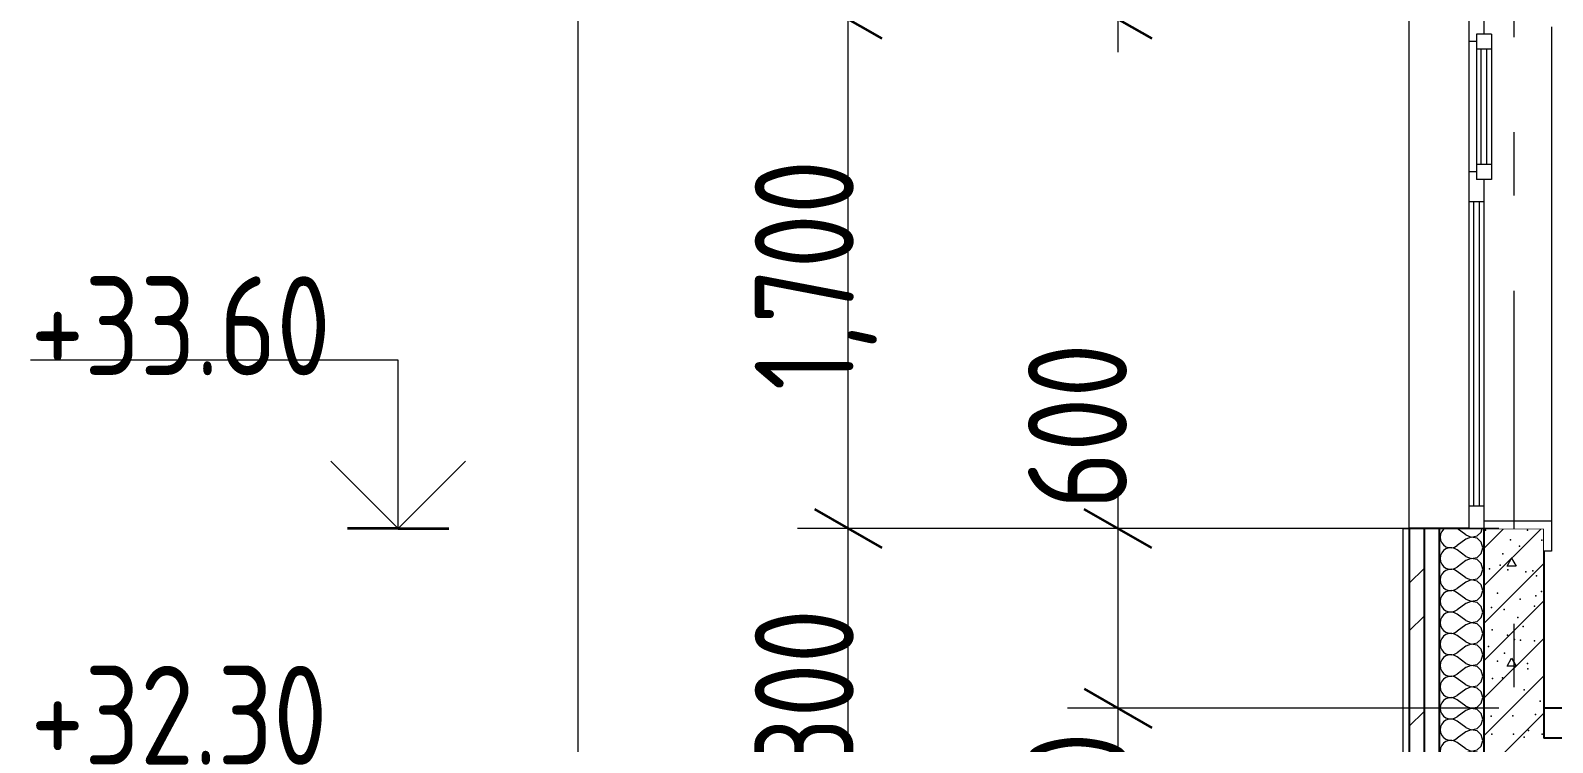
# Model space of a CAD drawing. Header units: millimetres. Extents: x 18162 to 7085488, y 72188 to 247925.
# Drawn here: x 4239166 to 4244242, y 137638 to 140015 of the extents above; entities that cross this region are included whole.
import ezdxf
from ezdxf.enums import TextEntityAlignment as Align

# ---------------------------------------------------------------- set-up
doc = ezdxf.new("R2010")
doc.units = ezdxf.units.MM
doc.header["$MEASUREMENT"] = 0
doc.linetypes.add('Double Dashed', pattern=[1093.611073, 529.166651, -211.666656, 141.111112, -211.666656])
doc.linetypes.add('Wipeout_Contour', pattern=[1000, 0, -1000])
for name, color, linetype in [('Archicad Windows', 7, 'Continuous'), ('Structural - Bearing', 7, 'Continuous'), ('Structural - Grid', 7, 'Continuous')]:
    doc.layers.add(name, color=color, linetype=linetype)
doc.styles.add('GENERATED_STYLE_3', font='', dxfattribs={"width": 0.8})
doc.styles.get('GENERATED_STYLE_3').set_extended_font_data('ISOCPEUR MON')
doc.dimstyles.new('GENERATED_STYLE__12', dxfattribs={"dimtxt": 330.000007, "dimasz": 171, "dimexe": 0.18, "dimexo": 150, "dimgap": 0, "dimtad": 1, "dimdec": 0, "dimzin": 0, "dimdsep": 46, "dimtxsty": 'GENERATED_STYLE_3', "dimblk": 'ARROWHEAD_2', "dimblk1": 'ARROWHEAD_2', "dimblk2": 'ARROWHEAD_2', "dimcen": 0.09, "dimclrd": 13, "dimclre": 13, "dimclrt": 13, "dimadec": 0, "dimazin": 0, "dimtfac": 1, "dimtdec": 4, "dimtmove": 0, "dimatfit": 3, "dimfxl": 1, "dimtolj": 1, "dimtzin": 0, "dimarcsym": 0})
pattern_1 = [(45, (4294986.58, 104752.7), (-238.6485, 238.6485), []), (45, (4294907.03, 104832.26), (-238.6485, 238.6485), [])]

# ---------------------------------------------------------------- blocks, each defined once
blk = doc.blocks.new('*X1380', base_point=(4294986.6, 104752.7))
at = {"layer": 'Structural - Bearing', "color": 7, "linetype": 'Continuous', "lineweight": 9}
for p, q in [((4243881.5, 137652.7), (4243886.4, 137649.3)), ((4243915.2, 137647.9), (4243923.8, 137652.7)), ((4244009.5, 137645.6), (4244007.5, 137652.7)), ((4243868, 137619.6), (4243866.7, 137609.8)), ((4243866.7, 137609.8), (4243868, 137600.1)), ((4243872, 137628.6), (4243868, 137619.6)), ((4243868, 137600.1), (4243872, 137591.1)), ((4243878.3, 137636.2), (4243872, 137628.6)), ((4243886.4, 137641.8), (4243878.3, 137636.2)), ((4243886.4, 137649.3), (4243895.7, 137646.2)), ((4243895.7, 137644.9), (4243886.4, 137641.8)), ((4243895.7, 137646.2), (4243905.6, 137645.7)), ((4243905.6, 137645.4), (4243895.7, 137644.9)), ((4243905.6, 137645.7), (4243915.2, 137647.9)), ((4243915.2, 137643.2), (4243905.6, 137645.4)), ((4243923.8, 137638.4), (4243915.2, 137643.2)), ((4243952.4, 137617), (4243923.8, 137638.4)), ((4243952.4, 137602.7), (4243923.8, 137581.3)), ((4243952.4, 137617), (4243970.6, 137610)), ((4243970.6, 137609.7), (4243952.4, 137602.7)), ((4243970.6, 137610), (4243989.8, 137613.6)), ((4243989.8, 137606.1), (4243970.6, 137609.7)), ((4243989.8, 137613.6), (4244004.2, 137626.8)), ((4244004.2, 137592.9), (4243989.8, 137606.1)), ((4244004.2, 137626.8), (4244009.5, 137645.6)), ((4243872, 137557.2), (4243868, 137548.2)), ((4243872, 137591.1), (4243878.3, 137583.5)), ((4243878.3, 137564.8), (4243872, 137557.2)), ((4243878.3, 137583.5), (4243886.4, 137577.9)), ((4243886.4, 137570.4), (4243878.3, 137564.8)), ((4243886.4, 137577.9), (4243895.7, 137574.8)), ((4243895.7, 137573.5), (4243886.4, 137570.4)), ((4243895.7, 137574.8), (4243905.6, 137574.3)), ((4243905.6, 137574), (4243895.7, 137573.5)), ((4243905.6, 137574.3), (4243915.2, 137576.5)), ((4243915.2, 137571.8), (4243905.6, 137574)), ((4243915.2, 137576.5), (4243923.8, 137581.3)), ((4243923.8, 137567), (4243915.2, 137571.8)), ((4243952.4, 137545.6), (4243923.8, 137567)), ((4243989.8, 137542.2), (4244004.2, 137555.4)), ((4244009.5, 137574.1), (4244004.2, 137592.9)), ((4244004.2, 137555.4), (4244009.5, 137574.1)), ((4243868, 137548.2), (4243866.7, 137538.4)), ((4243866.7, 137538.4), (4243868, 137528.7)), ((4243868, 137528.7), (4243872, 137519.6)), ((4243872, 137519.6), (4243878.3, 137512.1)), ((4243878.3, 137512.1), (4243886.4, 137506.5)), ((4243886.4, 137498.9), (4243878.3, 137493.4)), ((4243886.4, 137506.5), (4243895.7, 137503.3)), ((4243895.7, 137502.1), (4243886.4, 137498.9)), ((4243895.7, 137503.3), (4243905.6, 137502.8)), ((4243905.6, 137502.6), (4243895.7, 137502.1)), ((4243905.6, 137502.8), (4243915.2, 137505.1)), ((4243915.2, 137500.3), (4243905.6, 137502.6)), ((4243915.2, 137505.1), (4243923.8, 137509.8)), ((4243923.8, 137495.6), (4243915.2, 137500.3)), ((4243952.4, 137531.3), (4243923.8, 137509.8)), ((4243952.4, 137545.6), (4243970.6, 137538.6)), ((4243970.6, 137538.3), (4243952.4, 137531.3)), ((4243970.6, 137538.6), (4243989.8, 137542.2)), ((4243989.8, 137534.6), (4243970.6, 137538.3)), ((4244004.2, 137521.5), (4243989.8, 137534.6)), ((4244009.5, 137502.7), (4244004.2, 137521.5)), ((4244004.2, 137483.9), (4244009.5, 137502.7)), ((4243868, 137476.8), (4243866.7, 137467)), ((4243866.7, 137467), (4243868, 137457.2)), ((4243872, 137485.8), (4243868, 137476.8)), ((4243868, 137457.2), (4243872, 137448.2)), ((4243878.3, 137493.4), (4243872, 137485.8)), ((4243872, 137448.2), (4243878.3, 137440.6)), ((4243952.4, 137474.1), (4243923.8, 137495.6)), ((4243952.4, 137459.8), (4243923.8, 137438.4)), ((4243952.4, 137474.1), (4243970.6, 137467.1)), ((4243970.6, 137466.8), (4243952.4, 137459.8)), ((4243970.6, 137467.1), (4243989.8, 137470.8)), ((4243989.8, 137463.2), (4243970.6, 137466.8)), ((4243989.8, 137470.8), (4244004.2, 137483.9)), ((4244004.2, 137450.1), (4243989.8, 137463.2)), ((4244009.5, 137431.3), (4244004.2, 137450.1)), ((4243868, 137405.3), (4243866.7, 137395.6)), ((4243872, 137414.3), (4243868, 137405.3)), ((4243878.3, 137421.9), (4243872, 137414.3)), ((4243878.3, 137440.6), (4243886.4, 137435)), ((4243886.4, 137427.5), (4243878.3, 137421.9)), ((4243886.4, 137435), (4243895.7, 137431.9)), ((4243895.7, 137430.7), (4243886.4, 137427.5)), ((4243895.7, 137431.9), (4243905.6, 137431.4)), ((4243905.6, 137431.1), (4243895.7, 137430.7)), ((4243905.6, 137431.4), (4243915.2, 137433.7)), ((4243915.2, 137428.9), (4243905.6, 137431.1)), ((4243915.2, 137433.7), (4243923.8, 137438.4)), ((4243923.8, 137424.1), (4243915.2, 137428.9)), ((4243952.4, 137402.7), (4243923.8, 137424.1)), ((4243952.4, 137402.7), (4243970.6, 137395.7)), ((4243970.6, 137395.7), (4243989.8, 137399.3)), ((4243989.8, 137399.3), (4244004.2, 137412.5)), ((4244004.2, 137412.5), (4244009.5, 137431.3)), ((4243866.7, 137395.6), (4243868, 137385.8)), ((4243868, 137385.8), (4243872, 137376.8)), ((4243872, 137376.8), (4243878.3, 137369.2)), ((4243878.3, 137350.5), (4243872, 137342.9)), ((4243878.3, 137369.2), (4243886.4, 137363.6)), ((4243886.4, 137356.1), (4243878.3, 137350.5)), ((4243886.4, 137363.6), (4243895.7, 137360.5)), ((4243895.7, 137359.2), (4243886.4, 137356.1)), ((4243895.7, 137360.5), (4243905.6, 137360)), ((4243905.6, 137359.7), (4243895.7, 137359.2)), ((4243905.6, 137360), (4243915.2, 137362.2)), ((4243915.2, 137357.5), (4243905.6, 137359.7)), ((4243915.2, 137362.2), (4243923.8, 137367)), ((4243923.8, 137352.7), (4243915.2, 137357.5)), ((4243952.4, 137388.4), (4243923.8, 137367)), ((4243952.4, 137331.3), (4243923.8, 137352.7)), ((4243970.6, 137395.4), (4243952.4, 137388.4)), ((4243989.8, 137391.8), (4243970.6, 137395.4)), ((4244004.2, 137378.6), (4243989.8, 137391.8)), ((4244009.5, 137359.8), (4244004.2, 137378.6)), ((4244004.2, 137341.1), (4244009.5, 137359.8)), ((4243868, 137333.9), (4243866.7, 137324.1)), ((4243866.7, 137324.1), (4243868, 137314.4)), ((4243872, 137342.9), (4243868, 137333.9)), ((4243868, 137314.4), (4243872, 137305.4)), ((4243872, 137305.4), (4243878.3, 137297.8)), ((4243878.3, 137297.8), (4243886.4, 137292.2)), ((4243915.2, 137290.8), (4243923.8, 137295.6)), ((4243952.4, 137317), (4243923.8, 137295.6)), ((4243952.4, 137331.3), (4243970.6, 137324.3)), ((4243970.6, 137324), (4243952.4, 137317)), ((4243970.6, 137324.3), (4243989.8, 137327.9)), ((4243989.8, 137320.4), (4243970.6, 137324)), ((4243989.8, 137327.9), (4244004.2, 137341.1)), ((4244004.2, 137307.2), (4243989.8, 137320.4)), ((4244009.5, 137288.4), (4244004.2, 137307.2)), ((4243868, 137262.5), (4243866.7, 137252.7)), ((4243866.7, 137252.7), (4243868, 137242.9)), ((4243872, 137271.5), (4243868, 137262.5)), ((4243878.3, 137279.1), (4243872, 137271.5)), ((4243886.4, 137284.6), (4243878.3, 137279.1)), ((4243886.4, 137292.2), (4243895.7, 137289)), ((4243895.7, 137287.8), (4243886.4, 137284.6)), ((4243895.7, 137289), (4243905.6, 137288.6)), ((4243905.6, 137288.3), (4243895.7, 137287.8)), ((4243905.6, 137288.6), (4243915.2, 137290.8)), ((4243915.2, 137286), (4243905.6, 137288.3)), ((4243923.8, 137281.3), (4243915.2, 137286)), ((4243952.4, 137259.8), (4243923.8, 137281.3)), ((4243952.4, 137245.6), (4243923.8, 137224.1)), ((4243952.4, 137259.8), (4243970.6, 137252.8)), ((4243970.6, 137252.6), (4243952.4, 137245.6)), ((4243970.6, 137252.8), (4243989.8, 137256.5)), ((4243989.8, 137248.9), (4243970.6, 137252.6)), ((4243989.8, 137256.5), (4244004.2, 137269.6)), ((4244004.2, 137235.8), (4243989.8, 137248.9)), ((4244004.2, 137269.6), (4244009.5, 137288.4)), ((4243868, 137242.9), (4243872, 137233.9)), ((4243872, 137200.1), (4243868, 137191)), ((4243872, 137233.9), (4243878.3, 137226.3)), ((4243878.3, 137207.6), (4243872, 137200.1)), ((4243878.3, 137226.3), (4243886.4, 137220.8)), ((4243886.4, 137213.2), (4243878.3, 137207.6)), ((4243886.4, 137220.8), (4243895.7, 137217.6)), ((4243895.7, 137216.4), (4243886.4, 137213.2)), ((4243895.7, 137217.6), (4243905.6, 137217.1)), ((4243905.6, 137216.8), (4243895.7, 137216.4)), ((4243905.6, 137217.1), (4243915.2, 137219.4)), ((4243915.2, 137214.6), (4243905.6, 137216.8)), ((4243915.2, 137219.4), (4243923.8, 137224.1)), ((4243923.8, 137209.8), (4243915.2, 137214.6)), ((4243952.4, 137188.4), (4243923.8, 137209.8)), ((4243989.8, 137185), (4244004.2, 137198.2)), ((4244009.5, 137217), (4244004.2, 137235.8)), ((4244004.2, 137198.2), (4244009.5, 137217)), ((4243868, 137191), (4243866.7, 137181.3)), ((4243866.7, 137181.3), (4243868, 137171.5)), ((4243868, 137171.5), (4243872, 137162.5)), ((4243872, 137162.5), (4243878.3, 137154.9)), ((4243878.3, 137154.9), (4243886.4, 137149.3)), ((4243886.4, 137149.3), (4243895.7, 137146.2)), ((4243895.7, 137144.9), (4243886.4, 137141.8)), ((4243895.7, 137146.2), (4243905.6, 137145.7)), ((4243905.6, 137145.4), (4243895.7, 137144.9)), ((4243905.6, 137145.7), (4243915.2, 137147.9)), ((4243915.2, 137143.2), (4243905.6, 137145.4)), ((4243915.2, 137147.9), (4243923.8, 137152.7)), ((4243923.8, 137138.4), (4243915.2, 137143.2)), ((4243952.4, 137174.1), (4243923.8, 137152.7)), ((4243952.4, 137188.4), (4243970.6, 137181.4)), ((4243970.6, 137181.1), (4243952.4, 137174.1)), ((4243970.6, 137181.4), (4243989.8, 137185)), ((4243989.8, 137177.5), (4243970.6, 137181.1)), ((4244004.2, 137164.3), (4243989.8, 137177.5)), ((4244009.5, 137145.6), (4244004.2, 137164.3)), ((4244004.2, 137126.8), (4244009.5, 137145.6)), ((4243868, 137119.6), (4243866.7, 137109.8)), ((4243866.7, 137109.8), (4243868, 137100.1)), ((4243872, 137128.6), (4243868, 137119.6)), ((4243868, 137100.1), (4243872, 137091.1)), ((4243878.3, 137136.2), (4243872, 137128.6)), ((4243886.4, 137141.8), (4243878.3, 137136.2)), ((4243952.4, 137117), (4243923.8, 137138.4)), ((4243952.4, 137102.7), (4243923.8, 137081.3)), ((4243952.4, 137117), (4243970.6, 137110)), ((4243970.6, 137109.7), (4243952.4, 137102.7)), ((4243970.6, 137110), (4243989.8, 137113.6)), ((4243989.8, 137106.1), (4243970.6, 137109.7)), ((4243989.8, 137113.6), (4244004.2, 137126.8)), ((4244004.2, 137092.9), (4243989.8, 137106.1)), ((4244009.5, 137074.1), (4244004.2, 137092.9)), ((4243872, 137057.2), (4243870, 137052.7)), ((4243872, 137091.1), (4243878.3, 137083.5)), ((4243878.3, 137064.8), (4243872, 137057.2)), ((4243878.3, 137083.5), (4243886.4, 137077.9)), ((4243886.4, 137070.4), (4243878.3, 137064.8)), ((4243886.4, 137077.9), (4243895.7, 137074.8)), ((4243895.7, 137073.5), (4243886.4, 137070.4)), ((4243895.7, 137074.8), (4243905.6, 137074.3)), ((4243905.6, 137074), (4243895.7, 137073.5)), ((4243905.6, 137074.3), (4243915.2, 137076.5)), ((4243915.2, 137071.8), (4243905.6, 137074)), ((4243915.2, 137076.5), (4243923.8, 137081.3)), ((4243923.8, 137067), (4243915.2, 137071.8)), ((4243942.9, 137052.7), (4243923.8, 137067)), ((4244001.3, 137052.7), (4244004.2, 137055.4)), ((4244004.2, 137055.4), (4244009.5, 137074.1))]:
    blk.add_line(p, q, dxfattribs=at)
blk = doc.blocks.new('*X1392', base_point=(4294986.6, 104752.7))
at = {"layer": 'Structural - Bearing', "color": 7, "linetype": 'Continuous', "lineweight": 9}
for p, q in [((4243868, 138333.9), (4243866.7, 138324.1)), ((4243866.7, 138324.1), (4243868, 138314.4)), ((4243872, 138342.9), (4243868, 138333.9)), ((4243868, 138314.4), (4243872, 138305.4)), ((4243878.3, 138350.5), (4243872, 138342.9)), ((4243881.5, 138352.7), (4243878.3, 138350.5)), ((4243952.4, 138331.3), (4243923.8, 138352.7)), ((4243952.4, 138317), (4243923.8, 138295.6)), ((4243952.4, 138331.3), (4243970.6, 138324.3)), ((4243970.6, 138324), (4243952.4, 138317)), ((4243970.6, 138324.3), (4243989.8, 138327.9)), ((4243989.8, 138320.4), (4243970.6, 138324)), ((4243989.8, 138327.9), (4244004.2, 138341.1)), ((4244004.2, 138307.2), (4243989.8, 138320.4)), ((4244004.2, 138341.1), (4244007.5, 138352.7)), ((4243868, 138262.5), (4243866.7, 138252.7)), ((4243872, 138271.5), (4243868, 138262.5)), ((4243872, 138305.4), (4243878.3, 138297.8)), ((4243878.3, 138279.1), (4243872, 138271.5)), ((4243878.3, 138297.8), (4243886.4, 138292.2)), ((4243886.4, 138284.6), (4243878.3, 138279.1)), ((4243886.4, 138292.2), (4243895.7, 138289)), ((4243895.7, 138287.8), (4243886.4, 138284.6)), ((4243895.7, 138289), (4243905.6, 138288.6)), ((4243905.6, 138288.3), (4243895.7, 138287.8)), ((4243905.6, 138288.6), (4243915.2, 138290.8)), ((4243915.2, 138286), (4243905.6, 138288.3)), ((4243915.2, 138290.8), (4243923.8, 138295.6)), ((4243923.8, 138281.3), (4243915.2, 138286)), ((4243952.4, 138259.8), (4243923.8, 138281.3)), ((4243952.4, 138259.8), (4243970.6, 138252.8)), ((4243989.8, 138256.5), (4244004.2, 138269.6)), ((4244009.5, 138288.4), (4244004.2, 138307.2)), ((4244004.2, 138269.6), (4244009.5, 138288.4)), ((4243866.7, 138252.7), (4243868, 138242.9)), ((4243868, 138242.9), (4243872, 138233.9)), ((4243872, 138233.9), (4243878.3, 138226.3)), ((4243878.3, 138226.3), (4243886.4, 138220.8)), ((4243886.4, 138213.2), (4243878.3, 138207.6)), ((4243886.4, 138220.8), (4243895.7, 138217.6)), ((4243895.7, 138216.4), (4243886.4, 138213.2)), ((4243895.7, 138217.6), (4243905.6, 138217.1)), ((4243905.6, 138216.8), (4243895.7, 138216.4)), ((4243905.6, 138217.1), (4243915.2, 138219.4)), ((4243915.2, 138214.6), (4243905.6, 138216.8)), ((4243915.2, 138219.4), (4243923.8, 138224.1)), ((4243923.8, 138209.8), (4243915.2, 138214.6)), ((4243952.4, 138245.6), (4243923.8, 138224.1)), ((4243952.4, 138188.4), (4243923.8, 138209.8)), ((4243970.6, 138252.6), (4243952.4, 138245.6)), ((4243970.6, 138252.8), (4243989.8, 138256.5)), ((4243989.8, 138248.9), (4243970.6, 138252.6)), ((4244004.2, 138235.8), (4243989.8, 138248.9)), ((4244009.5, 138217), (4244004.2, 138235.8)), ((4244004.2, 138198.2), (4244009.5, 138217)), ((4243868, 138191), (4243866.7, 138181.3)), ((4243866.7, 138181.3), (4243868, 138171.5)), ((4243872, 138200.1), (4243868, 138191)), ((4243868, 138171.5), (4243872, 138162.5)), ((4243878.3, 138207.6), (4243872, 138200.1)), ((4243872, 138162.5), (4243878.3, 138154.9)), ((4243952.4, 138174.1), (4243923.8, 138152.7)), ((4243952.4, 138188.4), (4243970.6, 138181.4)), ((4243970.6, 138181.1), (4243952.4, 138174.1)), ((4243970.6, 138181.4), (4243989.8, 138185)), ((4243989.8, 138177.5), (4243970.6, 138181.1)), ((4243989.8, 138185), (4244004.2, 138198.2)), ((4244004.2, 138164.3), (4243989.8, 138177.5)), ((4244009.5, 138145.6), (4244004.2, 138164.3)), ((4243868, 138119.6), (4243866.7, 138109.8)), ((4243866.7, 138109.8), (4243868, 138100.1)), ((4243872, 138128.6), (4243868, 138119.6)), ((4243878.3, 138136.2), (4243872, 138128.6)), ((4243878.3, 138154.9), (4243886.4, 138149.3)), ((4243886.4, 138141.8), (4243878.3, 138136.2)), ((4243886.4, 138149.3), (4243895.7, 138146.2)), ((4243895.7, 138144.9), (4243886.4, 138141.8)), ((4243895.7, 138146.2), (4243905.6, 138145.7)), ((4243905.6, 138145.4), (4243895.7, 138144.9)), ((4243905.6, 138145.7), (4243915.2, 138147.9)), ((4243915.2, 138143.2), (4243905.6, 138145.4)), ((4243915.2, 138147.9), (4243923.8, 138152.7)), ((4243923.8, 138138.4), (4243915.2, 138143.2)), ((4243952.4, 138117), (4243923.8, 138138.4)), ((4243952.4, 138117), (4243970.6, 138110)), ((4243970.6, 138109.7), (4243952.4, 138102.7)), ((4243970.6, 138110), (4243989.8, 138113.6)), ((4243989.8, 138106.1), (4243970.6, 138109.7)), ((4243989.8, 138113.6), (4244004.2, 138126.8)), ((4244004.2, 138126.8), (4244009.5, 138145.6)), ((4243868, 138100.1), (4243872, 138091.1)), ((4243872, 138057.2), (4243868, 138048.2)), ((4243872, 138091.1), (4243878.3, 138083.5)), ((4243878.3, 138064.8), (4243872, 138057.2)), ((4243878.3, 138083.5), (4243886.4, 138077.9)), ((4243886.4, 138070.4), (4243878.3, 138064.8)), ((4243886.4, 138077.9), (4243895.7, 138074.8)), ((4243895.7, 138073.5), (4243886.4, 138070.4)), ((4243895.7, 138074.8), (4243905.6, 138074.3)), ((4243905.6, 138074), (4243895.7, 138073.5)), ((4243905.6, 138074.3), (4243915.2, 138076.5)), ((4243915.2, 138071.8), (4243905.6, 138074)), ((4243915.2, 138076.5), (4243923.8, 138081.3)), ((4243923.8, 138067), (4243915.2, 138071.8)), ((4243952.4, 138102.7), (4243923.8, 138081.3)), ((4243952.4, 138045.6), (4243923.8, 138067)), ((4244004.2, 138092.9), (4243989.8, 138106.1)), ((4244009.5, 138074.1), (4244004.2, 138092.9)), ((4244004.2, 138055.4), (4244009.5, 138074.1)), ((4243868, 138048.2), (4243866.7, 138038.4)), ((4243866.7, 138038.4), (4243868, 138028.7)), ((4243868, 138028.7), (4243872, 138019.6)), ((4243872, 138019.6), (4243878.3, 138012.1)), ((4243878.3, 138012.1), (4243886.4, 138006.5)), ((4243886.4, 138006.5), (4243895.7, 138003.3)), ((4243915.2, 138005.1), (4243923.8, 138009.8)), ((4243952.4, 138031.3), (4243923.8, 138009.8)), ((4243952.4, 138045.6), (4243970.6, 138038.6)), ((4243970.6, 138038.3), (4243952.4, 138031.3)), ((4243970.6, 138038.6), (4243989.8, 138042.2)), ((4243989.8, 138034.6), (4243970.6, 138038.3)), ((4243989.8, 138042.2), (4244004.2, 138055.4)), ((4244004.2, 138021.5), (4243989.8, 138034.6)), ((4244009.5, 138002.7), (4244004.2, 138021.5)), ((4243868, 137976.8), (4243866.7, 137967)), ((4243866.7, 137967), (4243868, 137957.2)), ((4243872, 137985.8), (4243868, 137976.8)), ((4243868, 137957.2), (4243872, 137948.2)), ((4243878.3, 137993.4), (4243872, 137985.8)), ((4243886.4, 137998.9), (4243878.3, 137993.4)), ((4243895.7, 138002.1), (4243886.4, 137998.9)), ((4243895.7, 138003.3), (4243905.6, 138002.8)), ((4243905.6, 138002.6), (4243895.7, 138002.1)), ((4243905.6, 138002.8), (4243915.2, 138005.1)), ((4243915.2, 138000.3), (4243905.6, 138002.6)), ((4243923.8, 137995.6), (4243915.2, 138000.3)), ((4243952.4, 137974.1), (4243923.8, 137995.6)), ((4243952.4, 137959.8), (4243923.8, 137938.4)), ((4243952.4, 137974.1), (4243970.6, 137967.1)), ((4243970.6, 137966.8), (4243952.4, 137959.8)), ((4243970.6, 137967.1), (4243989.8, 137970.8)), ((4243989.8, 137963.2), (4243970.6, 137966.8)), ((4243989.8, 137970.8), (4244004.2, 137983.9)), ((4244004.2, 137950.1), (4243989.8, 137963.2)), ((4244004.2, 137983.9), (4244009.5, 138002.7)), ((4243868, 137905.3), (4243866.7, 137895.6)), ((4243872, 137914.3), (4243868, 137905.3)), ((4243872, 137948.2), (4243878.3, 137940.6)), ((4243878.3, 137921.9), (4243872, 137914.3)), ((4243878.3, 137940.6), (4243886.4, 137935)), ((4243886.4, 137927.5), (4243878.3, 137921.9)), ((4243886.4, 137935), (4243895.7, 137931.9)), ((4243895.7, 137930.7), (4243886.4, 137927.5)), ((4243895.7, 137931.9), (4243905.6, 137931.4)), ((4243905.6, 137931.1), (4243895.7, 137930.7)), ((4243905.6, 137931.4), (4243915.2, 137933.7)), ((4243915.2, 137928.9), (4243905.6, 137931.1)), ((4243915.2, 137933.7), (4243923.8, 137938.4)), ((4243923.8, 137924.1), (4243915.2, 137928.9)), ((4243952.4, 137902.7), (4243923.8, 137924.1)), ((4243989.8, 137899.3), (4244004.2, 137912.5)), ((4244009.5, 137931.3), (4244004.2, 137950.1)), ((4244004.2, 137912.5), (4244009.5, 137931.3)), ((4243866.7, 137895.6), (4243868, 137885.8)), ((4243868, 137885.8), (4243872, 137876.8)), ((4243872, 137876.8), (4243878.3, 137869.2)), ((4243878.3, 137869.2), (4243886.4, 137863.6)), ((4243886.4, 137856.1), (4243878.3, 137850.5)), ((4243886.4, 137863.6), (4243895.7, 137860.5)), ((4243895.7, 137859.2), (4243886.4, 137856.1)), ((4243895.7, 137860.5), (4243905.6, 137860)), ((4243905.6, 137859.7), (4243895.7, 137859.2)), ((4243905.6, 137860), (4243915.2, 137862.2)), ((4243915.2, 137857.5), (4243905.6, 137859.7)), ((4243915.2, 137862.2), (4243923.8, 137867)), ((4243923.8, 137852.7), (4243915.2, 137857.5)), ((4243952.4, 137888.4), (4243923.8, 137867)), ((4243952.4, 137902.7), (4243970.6, 137895.7)), ((4243970.6, 137895.4), (4243952.4, 137888.4)), ((4243970.6, 137895.7), (4243989.8, 137899.3)), ((4243989.8, 137891.8), (4243970.6, 137895.4)), ((4244004.2, 137878.6), (4243989.8, 137891.8)), ((4244009.5, 137859.8), (4244004.2, 137878.6)), ((4244004.2, 137841.1), (4244009.5, 137859.8)), ((4243868, 137833.9), (4243866.7, 137824.1)), ((4243866.7, 137824.1), (4243868, 137814.4)), ((4243872, 137842.9), (4243868, 137833.9)), ((4243868, 137814.4), (4243872, 137805.4)), ((4243878.3, 137850.5), (4243872, 137842.9)), ((4243872, 137805.4), (4243878.3, 137797.8)), ((4243952.4, 137831.3), (4243923.8, 137852.7)), ((4243952.4, 137817), (4243923.8, 137795.6)), ((4243952.4, 137831.3), (4243970.6, 137824.3)), ((4243970.6, 137824), (4243952.4, 137817)), ((4243970.6, 137824.3), (4243989.8, 137827.9)), ((4243989.8, 137820.4), (4243970.6, 137824)), ((4243989.8, 137827.9), (4244004.2, 137841.1)), ((4244004.2, 137807.2), (4243989.8, 137820.4)), ((4244009.5, 137788.4), (4244004.2, 137807.2)), ((4243868, 137762.5), (4243866.7, 137752.7)), ((4243866.7, 137752.7), (4243868, 137742.9)), ((4243872, 137771.5), (4243868, 137762.5)), ((4243878.3, 137779.1), (4243872, 137771.5)), ((4243878.3, 137797.8), (4243886.4, 137792.2)), ((4243886.4, 137784.6), (4243878.3, 137779.1)), ((4243886.4, 137792.2), (4243895.7, 137789)), ((4243895.7, 137787.8), (4243886.4, 137784.6)), ((4243895.7, 137789), (4243905.6, 137788.6)), ((4243905.6, 137788.3), (4243895.7, 137787.8)), ((4243905.6, 137788.6), (4243915.2, 137790.8)), ((4243915.2, 137786), (4243905.6, 137788.3)), ((4243915.2, 137790.8), (4243923.8, 137795.6)), ((4243923.8, 137781.3), (4243915.2, 137786)), ((4243952.4, 137759.8), (4243923.8, 137781.3)), ((4243952.4, 137759.8), (4243970.6, 137752.8)), ((4243970.6, 137752.6), (4243952.4, 137745.6)), ((4243970.6, 137752.8), (4243989.8, 137756.5)), ((4243989.8, 137748.9), (4243970.6, 137752.6)), ((4243989.8, 137756.5), (4244004.2, 137769.6)), ((4244004.2, 137769.6), (4244009.5, 137788.4)), ((4243868, 137742.9), (4243872, 137733.9)), ((4243872, 137733.9), (4243878.3, 137726.3)), ((4243878.3, 137707.6), (4243872, 137700.1)), ((4243878.3, 137726.3), (4243886.4, 137720.8)), ((4243886.4, 137713.2), (4243878.3, 137707.6)), ((4243886.4, 137720.8), (4243895.7, 137717.6)), ((4243895.7, 137716.4), (4243886.4, 137713.2)), ((4243895.7, 137717.6), (4243905.6, 137717.1)), ((4243905.6, 137716.8), (4243895.7, 137716.4)), ((4243905.6, 137717.1), (4243915.2, 137719.4)), ((4243915.2, 137714.6), (4243905.6, 137716.8)), ((4243915.2, 137719.4), (4243923.8, 137724.1)), ((4243923.8, 137709.8), (4243915.2, 137714.6)), ((4243952.4, 137745.6), (4243923.8, 137724.1)), ((4243952.4, 137688.4), (4243923.8, 137709.8)), ((4244004.2, 137735.8), (4243989.8, 137748.9)), ((4244009.5, 137717), (4244004.2, 137735.8)), ((4244004.2, 137698.2), (4244009.5, 137717)), ((4243868, 137691), (4243866.7, 137681.3)), ((4243866.7, 137681.3), (4243868, 137671.5)), ((4243872, 137700.1), (4243868, 137691)), ((4243868, 137671.5), (4243872, 137662.5)), ((4243872, 137662.5), (4243878.3, 137654.9)), ((4243878.3, 137654.9), (4243881.5, 137652.7)), ((4243952.4, 137674.1), (4243923.8, 137652.7)), ((4243952.4, 137688.4), (4243970.6, 137681.4)), ((4243970.6, 137681.1), (4243952.4, 137674.1)), ((4243970.6, 137681.4), (4243989.8, 137685)), ((4243989.8, 137677.5), (4243970.6, 137681.1)), ((4243989.8, 137685), (4244004.2, 137698.2)), ((4244004.2, 137664.3), (4243989.8, 137677.5)), ((4244007.5, 137652.7), (4244004.2, 137664.3))]:
    blk.add_line(p, q, dxfattribs=at)
blk = doc.blocks.new('*X1394', base_point=(4294986.6, 104752.7))
at = {"layer": 'Structural - Bearing', "color": 7, "linetype": 'Continuous', "lineweight": 9}
for p, q in [((4244013.1, 138286.1), (4244079.7, 138352.7)), ((4244013.1, 138161.1), (4244204.7, 138352.7)), ((4244013.1, 138036.1), (4244213.1, 138236.1)), ((4244090.2, 138227.3), (4244105.3, 138253.3)), ((4244120.2, 138227.2), (4244090.2, 138227.3)), ((4244105.3, 138253.3), (4244120.2, 138227.2)), ((4244013.1, 137911.1), (4244213.1, 138111.1)), ((4244013.1, 137786.1), (4244213.1, 137986.1)), ((4244090.2, 137893.9), (4244105.3, 137919.9)), ((4244105.3, 137919.9), (4244120.2, 137893.9)), ((4244120.2, 137893.9), (4244090.2, 137893.9)), ((4244105.3, 137753.2), (4244213.1, 137861.1)), ((4244013.1, 137661), (4244105.3, 137753.2)), ((4244129.8, 137652.7), (4244213.1, 137736))]:
    blk.add_line(p, q, dxfattribs=at)
for p in [(4244017.7, 138347.8), (4244101.7, 138314.8), (4244158.3, 138347.5), (4244206.2, 138313.5), (4244076.4, 138268.7), (4244132, 138293.5), (4244031.6, 138217.7), (4244067.1, 138230.7), (4244092.3, 138214.7), (4244175.6, 138211.5), (4244152.1, 138208.5), (4244187.7, 138194.6), (4244057.7, 138136.7), (4244133.5, 138116.9), (4244186.1, 138128.1), (4244204.8, 138143), (4244037.8, 138089.5), (4244080.8, 138082.5), (4244181.2, 138094.1), (4244040.5, 138014.4), (4244126.2, 138055.8), (4244126.2, 138055.8), (4244143.5, 138025.6), (4244028.7, 137958.6), (4244091.9, 137996.8), (4244115, 137982.8), (4244135.1, 137979.8), (4244182, 137977.6), (4244057.9, 137910.2), (4244081.1, 137936.5), (4244074.9, 137854.6), (4244158.3, 137902.5), (4244159.5, 137884.6), (4244041, 137852.6), (4244146.7, 137814.1), (4244200.1, 137776.8), (4244037.5, 137726.7), (4244109.7, 137727.8), (4244184.6, 137732.3), (4244039.6, 137666.5), (4244111.7, 137666.5), (4244147.5, 137656.6), (4244161.9, 137678.7), (4244206.7, 137666.4)]:
    blk.add_point(p, dxfattribs=at)
blk = doc.blocks.new('*X1400', base_point=(4294986.6, 104752.7))
at = {"layer": 'Structural - Bearing', "color": 7, "linetype": 'Continuous', "lineweight": 9}
blk.add_line((4244013.1, 137536), (4244129.8, 137652.7), dxfattribs=at)
blk = doc.blocks.new('Standard grid marker[362]_3', base_point=(4244113.1, 164752.7))
at = {"layer": 'Structural - Grid', "color": 13, "linetype": 'Double Dashed', "lineweight": 13, "ltscale": 1.5}
blk.add_line((4244113.1, 163752.7), (4244113.1, 97752.7), dxfattribs=at)
at = {"layer": 'Structural - Grid', "color": 13, "lineweight": 13, "style": 'GENERATED_STYLE_3'}
blk.add_attdef('AC_MarkerText_1', text='', height=375, rotation=360, dxfattribs=at).set_placement((4244113.1, 96490.2), align=Align.TOP_CENTER)
blk = doc.blocks.new('*D1606', base_point=(4294986.6, 104752.7))
at = {"color": 12, "linetype": 'Continuous', "lineweight": 35}
for p, q in [((4241780.2, 138417.7), (4242005.2, 138287.8)), ((4241780.2, 137117.7), (4242005.2, 136987.8))]:
    blk.add_line(p, q, dxfattribs=at)
at = {"color": 13, "linetype": 'Continuous', "lineweight": 13}
for p, q in [((4244063.1, 138352.7), (4241723.9, 138352.7)), ((4241892.7, 137052.7), (4241892.7, 138352.7)), ((4244063.1, 137052.7), (4241723.9, 137052.7))]:
    blk.add_line(p, q, dxfattribs=at)
at = {"color": 13, "lineweight": 13, "insert": (4241988.3, 137314.1), "char_height": 330, "attachment_point": 7, "rotation": 90, "style": 'GENERATED_STYLE_3'}
blk.add_mtext('\\A1;{\\pql;\\fISOCPEUR MON|b0|i0|c0|p0;\\W0.800000;1,300}', dxfattribs=at)
blk = doc.blocks.new('ARROWHEAD_2')
at = {"color": 0, "linetype": 'Continuous', "lineweight": 0}
for p, q in [((-0.378, -0.655), (0.378, 0.655)), ((0, 0), (-1, 0))]:
    blk.add_line(p, q, dxfattribs=at)
blk = doc.blocks.new('*D1607', base_point=(4294986.6, 104752.7))
at = {"color": 12, "linetype": 'Continuous', "lineweight": 35}
for p, q in [((4241780.2, 140117.7), (4242005.2, 139987.8)), ((4241780.2, 138417.7), (4242005.2, 138287.8))]:
    blk.add_line(p, q, dxfattribs=at)
at = {"color": 13, "linetype": 'Continuous', "lineweight": 13}
for p, q in [((4244063.1, 140052.7), (4241723.9, 140052.7)), ((4241892.7, 138352.7), (4241892.7, 140052.7)), ((4244063.1, 138352.7), (4241723.9, 138352.7))]:
    blk.add_line(p, q, dxfattribs=at)
at = {"color": 13, "lineweight": 13, "insert": (4241988.3, 138814.1), "char_height": 330, "attachment_point": 7, "rotation": 90, "style": 'GENERATED_STYLE_3'}
blk.add_mtext('\\A1;{\\pql;\\fISOCPEUR MON|b0|i0|c0|p0;\\W0.800000;1,700}', dxfattribs=at)
blk = doc.blocks.new('*D1608', base_point=(4294986.6, 104752.7))
at = {"color": 12, "linetype": 'Continuous', "lineweight": 35}
for p, q in [((4241780.2, 141417.7), (4242005.2, 141287.8)), ((4241780.2, 140117.7), (4242005.2, 139987.8))]:
    blk.add_line(p, q, dxfattribs=at)
at = {"color": 13, "linetype": 'Continuous', "lineweight": 13}
for p, q in [((4244063.1, 141352.7), (4241723.9, 141352.7)), ((4241892.7, 140052.7), (4241892.7, 141352.7)), ((4244063.1, 140052.7), (4241723.9, 140052.7))]:
    blk.add_line(p, q, dxfattribs=at)
at = {"color": 13, "lineweight": 13, "insert": (4241988.3, 140314.1), "char_height": 330, "attachment_point": 7, "rotation": 90, "style": 'GENERATED_STYLE_3'}
blk.add_mtext('\\A1;{\\pql;\\fISOCPEUR MON|b0|i0|c0|p0;\\W0.800000;1,300}', dxfattribs=at)
blk = doc.blocks.new('*D1636', base_point=(4294986.6, 104752.7))
at = {"color": 12, "linetype": 'Continuous', "lineweight": 35}
for p, q in [((4242680.2, 137817.7), (4242905.2, 137687.8)), ((4242680.2, 137117.7), (4242905.2, 136987.8))]:
    blk.add_line(p, q, dxfattribs=at)
at = {"color": 13, "linetype": 'Continuous', "lineweight": 13}
for p, q in [((4244063.1, 137752.7), (4242623.9, 137752.7)), ((4242792.7, 137052.7), (4242792.7, 137752.7)), ((4244063.1, 137052.7), (4242623.9, 137052.7)), ((4242792.7, 136942.7), (4242792.7, 137052.7))]:
    blk.add_line(p, q, dxfattribs=at)
at = {"color": 13, "lineweight": 13, "insert": (4242822.5, 137126.1), "char_height": 330, "attachment_point": 7, "rotation": 90, "style": 'GENERATED_STYLE_3'}
blk.add_mtext('\\A1;{\\pql;\\fISOCPEUR MON|b0|i0|c0|p0;\\W0.800000;700}', dxfattribs=at)
blk = doc.blocks.new('*D1637', base_point=(4294986.6, 104752.7))
at = {"color": 12, "linetype": 'Continuous', "lineweight": 35}
for p, q in [((4242905.2, 138287.8), (4242680.2, 138417.7)), ((4242680.2, 137817.7), (4242905.2, 137687.8))]:
    blk.add_line(p, q, dxfattribs=at)
at = {"color": 13, "linetype": 'Continuous', "lineweight": 13}
for p, q in [((4242792.7, 138352.7), (4242792.7, 138462.7)), ((4244063.1, 138352.7), (4242623.9, 138352.7)), ((4242792.7, 137752.7), (4242792.7, 138352.7)), ((4244063.1, 137752.7), (4242623.9, 137752.7))]:
    blk.add_line(p, q, dxfattribs=at)
at = {"color": 13, "lineweight": 13, "insert": (4242822.5, 138417.7), "char_height": 330, "attachment_point": 7, "rotation": 90, "style": 'GENERATED_STYLE_3'}
blk.add_mtext('\\A1;{\\pql;\\fISOCPEUR MON|b0|i0|c0|p0;\\W0.800000;600}', dxfattribs=at)
blk = doc.blocks.new('*D1638', base_point=(4294986.6, 104752.7))
at = {"color": 12, "linetype": 'Continuous', "lineweight": 35}
for p, q in [((4242680.2, 140817.7), (4242905.2, 140687.8)), ((4242680.2, 140117.7), (4242905.2, 139987.8))]:
    blk.add_line(p, q, dxfattribs=at)
at = {"color": 13, "linetype": 'Continuous', "lineweight": 13}
for p, q in [((4244063.1, 140752.7), (4242623.9, 140752.7)), ((4242792.7, 140052.7), (4242792.7, 140752.7)), ((4244063.1, 140052.7), (4242623.9, 140052.7)), ((4242792.7, 139942.7), (4242792.7, 140052.7))]:
    blk.add_line(p, q, dxfattribs=at)
at = {"color": 13, "lineweight": 13, "insert": (4242822.5, 140126.1), "char_height": 330, "attachment_point": 7, "rotation": 90, "style": 'GENERATED_STYLE_3'}
blk.add_mtext('\\A1;{\\pql;\\fISOCPEUR MON|b0|i0|c0|p0;\\W0.800000;700}', dxfattribs=at)
blk = doc.blocks.new('*D1645', base_point=(4294986.6, 104752.7))
at = {"color": 12, "linetype": 'Continuous', "lineweight": 35}
for p, q in [((4240879.8, 151117.7), (4241104.8, 150987.8)), ((4240879.8, 100067.7), (4241104.8, 99937.8))]:
    blk.add_line(p, q, dxfattribs=at)
at = {"color": 13, "linetype": 'Continuous', "lineweight": 13}
for p, q in [((4243613.1, 151052.7), (4240823.6, 151052.7)), ((4240992.3, 100002.7), (4240992.3, 151052.7)), ((4242863.1, 100002.7), (4240823.6, 100002.7)), ((4240992.3, 99892.7), (4240992.3, 100002.7))]:
    blk.add_line(p, q, dxfattribs=at)
at = {"color": 13, "lineweight": 13, "insert": (4241088, 125046.9), "char_height": 330, "attachment_point": 7, "rotation": 90, "style": 'GENERATED_STYLE_3'}
blk.add_mtext('\\A1;{\\pql;\\fISOCPEUR MON|b0|i0|c0|p0;\\W0.800000;51,050}', dxfattribs=at)

msp = doc.modelspace()

# ---------------------------------------------------------------- hatches: boundary and pattern name
at = {"layer": 'Structural - Bearing', "linetype": 'Continuous', "lineweight": 9}
h = msp.add_hatch(dxfattribs=at)
h.set_pattern_fill('Steel_0003', style=0, pattern_type=2)
h.set_pattern_definition(pattern_1)
h.paths.add_polyline_path([(4243813.1, 138352.7), (4243763.1, 138352.7), (4243763.1, 137652.7), (4243813.1, 137652.7)])
h = msp.add_hatch(dxfattribs=at)
h.set_pattern_fill('Lightweight_Concrete_0003', style=0, pattern_type=2)
h.set_pattern_definition([(0, (4294986.6, 104752.7), (0, 1169.134), [73.125, -601.875]), (0, (4295324.1, 105337.3), (0, 1169.134), [73.125, -601.875]), (60, (4294986.6, 104752.7), (-1012.5, 584.567), [73.125, -601.875]), (60, (4295661.6, 104752.7), (-1012.5, 584.567), [73.125, -601.875]), (120, (4295059.7, 104752.7), (1012.5, 584.567), [73.125, -601.875]), (120, (4295734.7, 104752.7), (1012.5, 584.567), [73.125, -601.875]), (0, (4294986.58, 104865.2), (0, 225), [0, -225, 0, -337.5]), (45, (4295099.08, 104865.2), (-159.099, 159.099), [0, -168.75, 0, -281.25])])
h.paths.add_polyline_path([(4244213.1, 137752.7), (4244213.1, 137652.7), (4247713.1, 137652.7), (4247713.1, 137752.7)])
h = msp.add_hatch(dxfattribs=at)
h.set_pattern_fill('Steel_0003', style=0, pattern_type=2)
h.set_pattern_definition(pattern_1)
h.paths.add_polyline_path([(4243813.1, 137652.7), (4243763.1, 137652.7), (4243763.1, 137052.7), (4243813.1, 137052.7)])

# ---------------------------------------------------------------- linework, layer by layer
at = {"color": 13, "linetype": 'Continuous', "lineweight": 13}
for p, q in [((4240392.3, 138915.2), (4239166.1, 138915.2)), ((4240392.3, 138352.7), (4240392.3, 138915.2)), ((4240392.3, 138352.7), (4240167.3, 138577.7)), ((4240617.3, 138577.7), (4240392.3, 138352.7))]:
    msp.add_line(p, q, dxfattribs=at)
at = {"color": 12, "linetype": 'Continuous', "lineweight": 35}
for q in [(4240223.6, 138352.7), (4240561.1, 138352.7)]:
    msp.add_line((4240392.3, 138352.7), q, dxfattribs=at)
at = {"layer": 'Archicad Windows', "color": 7, "linetype": 'Continuous', "lineweight": 9}
for p, q in [((4243763.1, 138352.7), (4243763.1, 140052.7)), ((4243988.1, 139916.7), (4243988.1, 139863.8)), ((4244038.1, 139916.7), (4244038.1, 139863.8)), ((4243988.1, 139863.8), (4243988.1, 139830.7)), ((4244038.1, 139863.8), (4244038.1, 139830.7)), ((4243988.1, 139830.7), (4243988.1, 139777.8)), ((4244038.1, 139830.7), (4244038.1, 139777.8)), ((4243988.1, 139777.8), (4243988.1, 139744.8)), ((4243988.1, 139744.8), (4243988.1, 139703.3)), ((4244038.1, 139777.8), (4244038.1, 139744.8)), ((4244038.1, 139744.8), (4244038.1, 139703.3))]:
    msp.add_line(p, q, dxfattribs=at)
at = {"layer": 'Structural - Bearing', "color": 7, "linetype": 'Continuous', "lineweight": 9}
for p, q in [((4243743.1, 138352.7), (4243763.1, 138352.7)), ((4243743.1, 137052.7), (4243743.1, 138352.7))]:
    msp.add_line(p, q, dxfattribs=at)
at = {"layer": 'Structural - Bearing', "color": 7, "linetype": 'Continuous', "lineweight": 25}
for p, q in [((4243763.1, 138352.7), (4243763.1, 137652.7)), ((4243813.1, 138352.7), (4243813.1, 137652.7)), ((4243863.1, 138352.7), (4243863.1, 137652.7)), ((4244013.1, 138352.7), (4244013.1, 137652.7)), ((4244213.1, 137752.7), (4244213.1, 137652.7)), ((4247713.1, 137752.7), (4244213.1, 137752.7)), ((4243763.1, 137652.7), (4243763.1, 137052.7)), ((4243813.1, 137652.7), (4243813.1, 137052.7)), ((4243863.1, 137652.7), (4243863.1, 137052.7))]:
    msp.add_line(p, q, dxfattribs=at)
at = {"layer": 'Structural - Bearing', "color": 7, "linetype": 'Continuous', "lineweight": 25, "flags": 128}
for points in [[(4244213.1, 138352.7), (4244013.1, 138352.7), (4243963.1, 138352.7), (4243863.1, 138352.7), (4243813.1, 138352.7), (4243763.1, 138352.7)], [(4244213.1, 138352.7), (4244213.1, 138277.7), (4244213.1, 137752.7)], [(4244013.1, 137652.7), (4244013.1, 137492.7), (4244013.1, 137052.7)], [(4250513.1, 137652.7), (4247813.1, 137652.7), (4247713.1, 137652.7), (4244213.1, 137652.7)]]:
    msp.add_lwpolyline(points, dxfattribs=at)

# ---------------------------------------------------------------- block references
at = {"layer": 'Structural - Bearing', "lineweight": 0}
for name in ['*X1392', '*X1394', '*X1380', '*X1400']:
    msp.add_blockref(name, (4294986.6, 104752.7), dxfattribs=at)

# ---------------------------------------------------------------- texts
at = {"color": 13, "lineweight": 13, "char_height": 330, "attachment_point": 7, "style": 'GENERATED_STYLE_3'}
for s, insert in [('\\A1;{\\pql;\\fISOCPEUR MON|b0|i0|c0|p0;\\W0.800000;+33.60}', (4239166.1, 138864.4)), ('\\A1;{\\pql;\\fISOCPEUR MON|b0|i0|c0|p0;\\W0.800000;+32.30}', (4239166.1, 137564.4))]:
    msp.add_mtext(s, dxfattribs=dict(at, insert=insert))

# ---------------------------------------------------------------- dimensions: what is measured, and where the dimension line sits
at = {"color": 13, "linetype": 'Continuous', "lineweight": 13}
for base, p1, p2, picture, middle in [((4240992.3, 151052.7), (4243013.1, 100002.7), (4243763.1, 151052.7), '*D1645', (4240761.3, 125725.2)), ((4242792.7, 137752.7), (4244213.1, 137052.7), (4244213.1, 137752.7), '*D1636', (4242561.7, 137502.8))]:
    dim = msp.add_linear_dim(base=base, p1=p1, p2=p2, angle=90, dimstyle='GENERATED_STYLE__12', dxfattribs=at)
    dim.commit()
    dim.dimension.update_dxf_attribs({"geometry": picture, "text_midpoint": middle, "dimtype": 160, "text_rotation": 90})

# ---------------------------------------------------------------- wipeouts: each hides what was drawn before it
at = {"color": 254, "linetype": 'Wipeout_Contour', "lineweight": 0, "ltscale": 16985283.4634071}
msp.add_wipeout([(4243988.1, 139952.7), (4244038.1, 139952.7), (4244038.1, 140002.7), (4243988.1, 140002.7)], dxfattribs=at).dxf.layer = 'Archicad Windows'
at = {"color": 254, "linetype": 'Wipeout_Contour', "lineweight": 0, "ltscale": 16985226.19426157}
msp.add_wipeout([(4243988.1, 139567.7), (4243988.1, 139517.7), (4244038.1, 139517.7), (4244038.1, 139567.7)], dxfattribs=at).dxf.layer = 'Archicad Windows'

# ---------------------------------------------------------------- next in the draw order: linework, layer by layer
at = {"layer": 'Archicad Windows', "color": 7, "linetype": 'Continuous', "lineweight": 9}
for p, q in [((4243988.1, 139949.8), (4243988.1, 139916.7)), ((4244038.1, 139949.8), (4244038.1, 139916.7))]:
    msp.add_line(p, q, dxfattribs=at)

# ---------------------------------------------------------------- next in the draw order: wipeouts: each hides what was drawn before it
at = {"color": 254, "linetype": 'Wipeout_Contour', "lineweight": 0, "ltscale": 25477781.859603}
msp.add_wipeout([(4244013.1, 140002.7), (4244013.1, 140052.7), (4243963.1, 140052.7), (4243963.1, 139977.7), (4243988.1, 139977.7), (4243988.1, 140002.7)], dxfattribs=at).dxf.layer = 'Archicad Windows'
at = {"color": 254, "linetype": 'Wipeout_Contour', "lineweight": 0, "ltscale": 25477681.17532201}
msp.add_wipeout([(4243963.1, 139542.7), (4243963.1, 139442.7), (4244013.1, 139442.7), (4244013.1, 139517.7), (4243988.1, 139517.7), (4243988.1, 139542.7)], dxfattribs=at).dxf.layer = 'Archicad Windows'
at = {"color": 254, "linetype": 'Wipeout_Contour', "lineweight": 0, "ltscale": 16985471.8533139}
msp.add_wipeout([(4244013.1, 138352.7), (4244213.1, 138352.7), (4244213.1, 138377.7), (4244013.1, 138377.7)], dxfattribs=at).dxf.layer = 'Archicad Windows'

# ---------------------------------------------------------------- next in the draw order: linework, layer by layer
at = {"layer": 'Archicad Windows', "color": 7, "linetype": 'Continuous', "lineweight": 9}
for p, q in [((4243963.1, 140052.7), (4243963.1, 139977.7)), ((4244038.1, 140002.7), (4244038.1, 139952.7)), ((4243963.1, 139977.7), (4243963.1, 139542.7)), ((4243988.1, 139977.7), (4243963.1, 139977.7)), ((4243988.1, 139952.7), (4243988.1, 139949.8)), ((4244038.1, 139952.7), (4243988.1, 139952.7)), ((4244003.1, 139952.7), (4244003.1, 139567.7)), ((4244023.1, 139567.7), (4244023.1, 139952.7)), ((4244038.1, 139952.7), (4244038.1, 139949.8)), ((4243988.1, 139703.3), (4243988.1, 139567.7)), ((4244038.1, 139703.3), (4244038.1, 139567.7)), ((4243963.1, 139542.7), (4243963.1, 139442.7)), ((4243988.1, 139542.7), (4243963.1, 139542.7)), ((4244038.1, 139567.7), (4243988.1, 139567.7)), ((4244038.1, 139567.7), (4244038.1, 139517.7)), ((4244013.1, 139517.7), (4244013.1, 139442.7)), ((4244013.1, 139442.7), (4243963.1, 139442.7))]:
    msp.add_line(p, q, dxfattribs=at)
at = {"layer": 'Archicad Windows', "color": 7, "linetype": 'Continuous', "lineweight": 9, "flags": 128}
for points in [[(4244013.1, 140052.7), (4244013.1, 140027.7), (4244013.1, 140002.7)], [(4243988.1, 140002.7), (4243988.1, 139977.7), (4243988.1, 139952.7)], [(4244038.1, 140002.7), (4244013.1, 140002.7), (4243988.1, 140002.7)], [(4243988.1, 139567.7), (4243988.1, 139542.7), (4243988.1, 139517.7)], [(4244038.1, 139517.7), (4244013.1, 139517.7), (4243988.1, 139517.7)]]:
    msp.add_lwpolyline(points, dxfattribs=at)

# ---------------------------------------------------------------- next in the draw order: dimensions: what is measured, and where the dimension line sits
at = {"color": 13, "linetype": 'Continuous', "lineweight": 13}
for base, p2, picture, middle in [((4241892.7, 141352.7), (4244213.1, 141352.7), '*D1608', (4241661.7, 140866.9)), ((4242792.7, 140752.7), (4244213.1, 140752.7), '*D1638', (4242561.7, 140502.8))]:
    dim = msp.add_linear_dim(base=base, p1=(4244213.1, 140052.7), p2=p2, angle=90, dimstyle='GENERATED_STYLE__12', dxfattribs=at)
    dim.commit()
    dim.dimension.update_dxf_attribs({"geometry": picture, "text_midpoint": middle, "dimtype": 160, "text_rotation": 90})

# ---------------------------------------------------------------- next in the draw order: wipeouts: each hides what was drawn before it
at = {"color": 254, "linetype": 'Wipeout_Contour', "lineweight": 0, "ltscale": 16984975.37823812}
msp.add_wipeout([(4243963.1, 138352.7), (4244013.1, 138352.7), (4244013.1, 138427.7), (4243963.1, 138427.7)], dxfattribs=at).dxf.layer = 'Archicad Windows'
at = {"color": 254, "linetype": 'Wipeout_Contour', "lineweight": 0, "ltscale": 16985916.72859983}
msp.add_wipeout([(4244238.1, 138377.7), (4244213.1, 138377.7), (4244213.1, 138277.7), (4244238.1, 138277.7)], dxfattribs=at).dxf.layer = 'Archicad Windows'

# ---------------------------------------------------------------- next in the draw order: linework, layer by layer
at = {"layer": 'Archicad Windows', "color": 7, "linetype": 'Continuous', "lineweight": 9}
for p, q in [((4244238.1, 140027.7), (4244238.1, 138377.7)), ((4243963.1, 139442.7), (4243963.1, 138427.7)), ((4243978.1, 139442.7), (4243978.1, 138427.7)), ((4243998.1, 138427.7), (4243998.1, 139442.7)), ((4244013.1, 139442.7), (4244013.1, 138427.7)), ((4243963.1, 138427.7), (4243963.1, 138352.7)), ((4244013.1, 138427.7), (4243963.1, 138427.7)), ((4244238.1, 138377.7), (4244238.1, 138277.7)), ((4244238.1, 138277.7), (4244213.1, 138277.7))]:
    msp.add_line(p, q, dxfattribs=at)
at = {"layer": 'Archicad Windows', "color": 7, "linetype": 'Continuous', "lineweight": 9, "flags": 128}
for points in [[(4244013.1, 138427.7), (4244013.1, 138377.7), (4244013.1, 138352.7)], [(4244238.1, 138377.7), (4244213.1, 138377.7), (4244013.1, 138377.7)]]:
    msp.add_lwpolyline(points, dxfattribs=at)

# ---------------------------------------------------------------- next in the draw order: block references
at = {"layer": 'Structural - Grid', "color": 13, "linetype": 'Continuous', "lineweight": 13}
msp.add_blockref('Standard grid marker[362]_3', (4244113.1, 164752.7), dxfattribs=at)

# ---------------------------------------------------------------- next in the draw order: dimensions: what is measured, and where the dimension line sits
at = {"color": 13, "linetype": 'Continuous', "lineweight": 13}
for base, p1, p2, picture, middle in [((4241892.7, 140052.7), (4244213.1, 138352.7), (4244213.1, 140052.7), '*D1607', (4241661.7, 139366.9)), ((4242792.7, 138352.7), (4244213.1, 137752.7), (4244213.1, 138352.7), '*D1637', (4242561.7, 138794.4)), ((4241892.7, 138352.7), (4244213.1, 137052.7), (4244213.1, 138352.7), '*D1606', (4241661.7, 137866.9))]:
    dim = msp.add_linear_dim(base=base, p1=p1, p2=p2, angle=90, dimstyle='GENERATED_STYLE__12', dxfattribs=at)
    dim.commit()
    dim.dimension.update_dxf_attribs({"geometry": picture, "text_midpoint": middle, "dimtype": 160, "text_rotation": 90})

doc.saveas('drawing.dxf')
